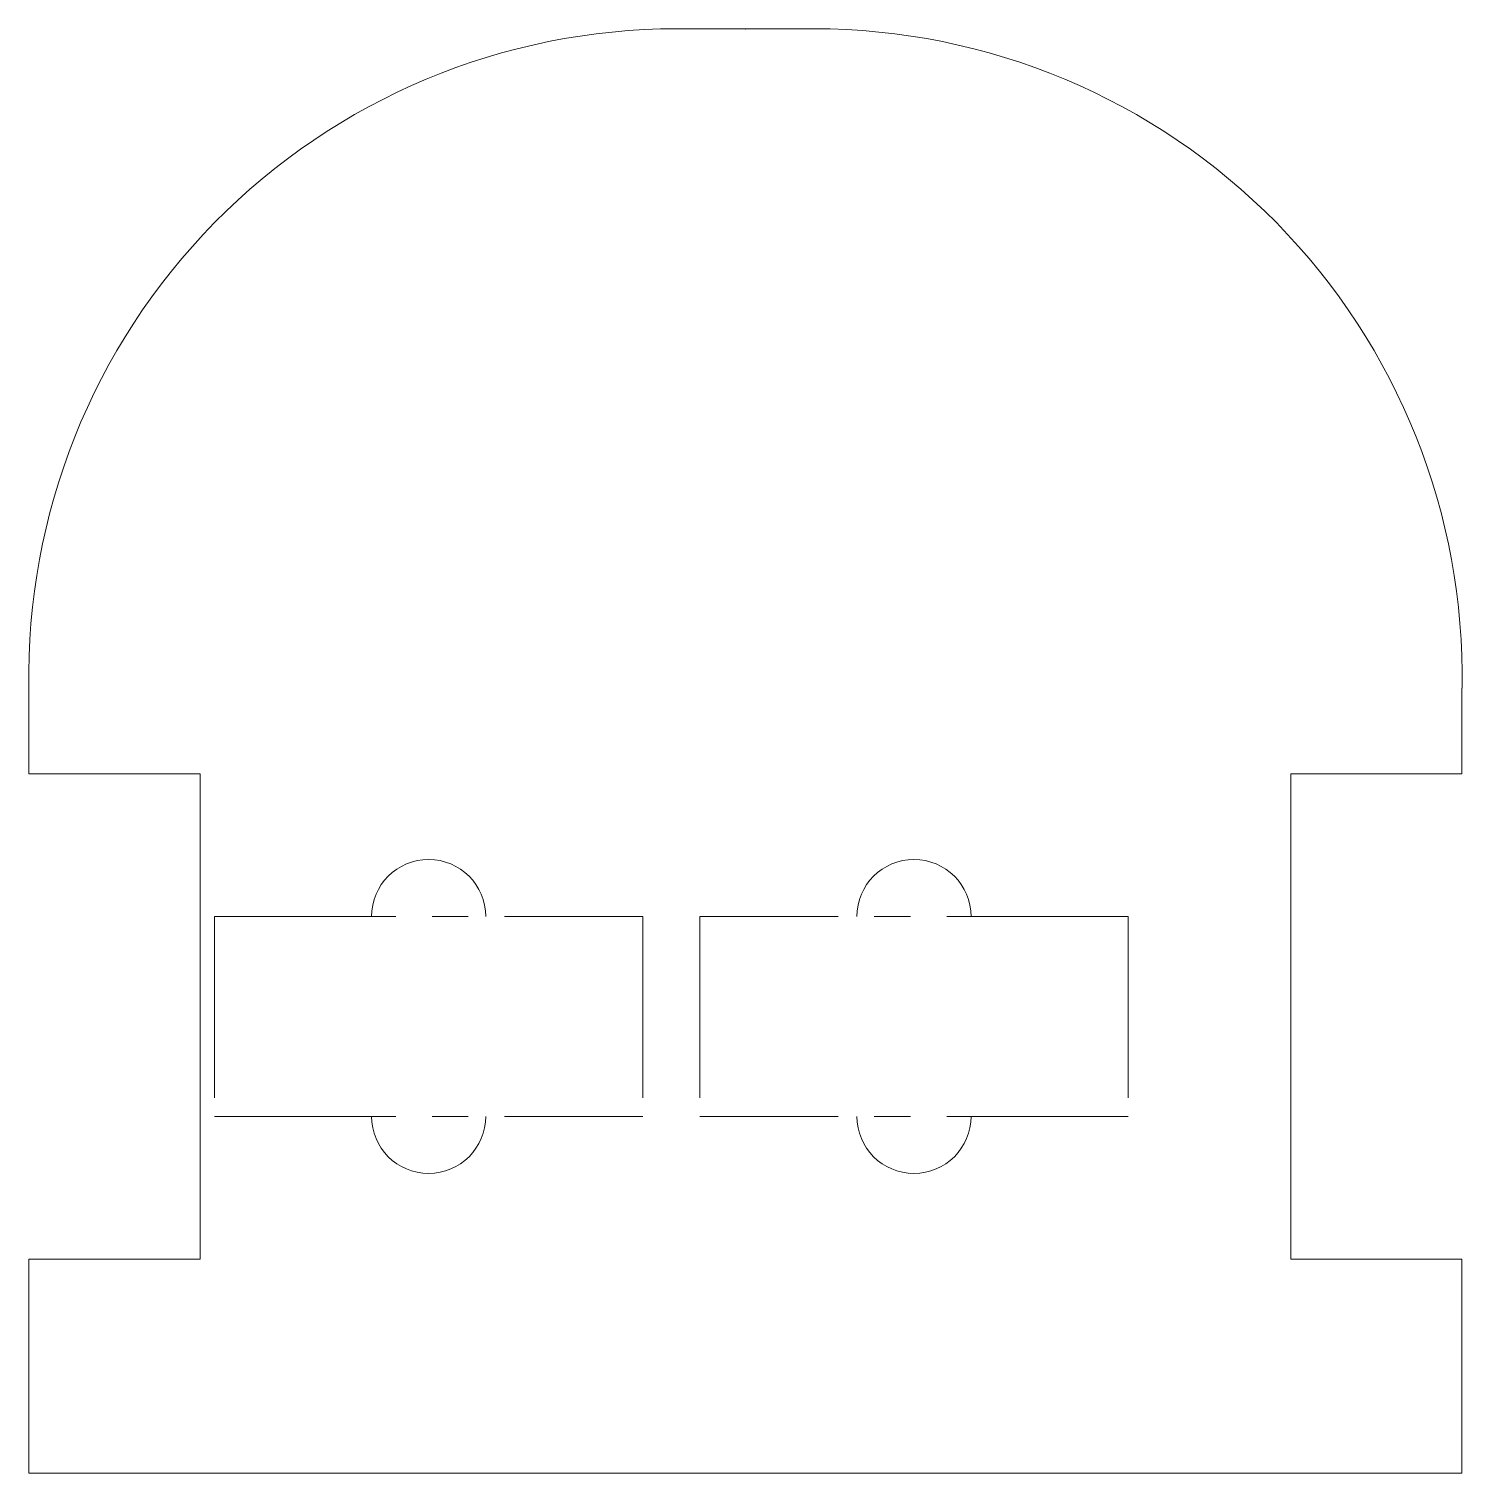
# Model space of a CAD drawing. Header units: millimetres. Extents: x 60 to 160, y 132 to 233.
import ezdxf

# ---------------------------------------------------------------- set-up
doc = ezdxf.new("R2010")
doc.units = ezdxf.units.MM
doc.header["$PDSIZE"] = -1
doc.linetypes.add('CENTERX2', pattern=[20.32, 12.7, -2.54, 2.54, -2.54])

msp = doc.modelspace()

# ---------------------------------------------------------------- linework, layer by layer
at = {"color": 7, "linetype": 'Continuous', "lineweight": 18}
for p, q in [((105.03, 233.32), (114.64, 233.32)), ((59.64, 187.12), (59.64, 181.12)), ((160.03, 187.12), (160.03, 181.12)), ((71.64, 181.12), (59.64, 181.12)), ((71.64, 147.12), (71.64, 181.12)), ((148.03, 147.12), (148.03, 181.12)), ((148.03, 181.12), (160.03, 181.12)), ((59.64, 147.12), (59.64, 132.12)), ((71.64, 147.12), (59.64, 147.12)), ((148.03, 147.12), (160.03, 147.12)), ((160.03, 147.12), (160.03, 132.12)), ((59.64, 132.12), (160.03, 132.12))]:
    msp.add_line(p, q, dxfattribs=at)
at = {"color": 7, "linetype": 'CENTERX2', "lineweight": 18}
for p, q in [((72.64, 171.12), (102.64, 171.12)), ((72.64, 171.12), (72.64, 157.12)), ((102.64, 171.12), (102.64, 157.12)), ((136.64, 171.12), (106.64, 171.12)), ((106.64, 171.12), (106.64, 157.12)), ((136.64, 171.12), (136.64, 157.12)), ((72.64, 157.12), (102.64, 157.12)), ((136.64, 157.12), (106.64, 157.12))]:
    msp.add_line(p, q, dxfattribs=at)
at = {"color": 7, "linetype": 'Continuous', "lineweight": 18}
for centre, radius, start, end in [((105.03, 187.93), 45.4, 90, 181.0203), ((114.64, 187.93), 45.4, 358.9797, 90), ((87.64, 171.12), 4, 0, 180), ((121.64, 171.12), 4, 0, 180), ((87.64, 157.12), 4, 180, 0), ((121.64, 157.12), 4, 180, 0)]:
    msp.add_arc(centre, radius, start, end, dxfattribs=at)
at = {"color": 7, "linetype": 'Continuous', "lineweight": 0}
msp.add_point((109.84, 233.32), dxfattribs=at)

doc.saveas('drawing.dxf')
